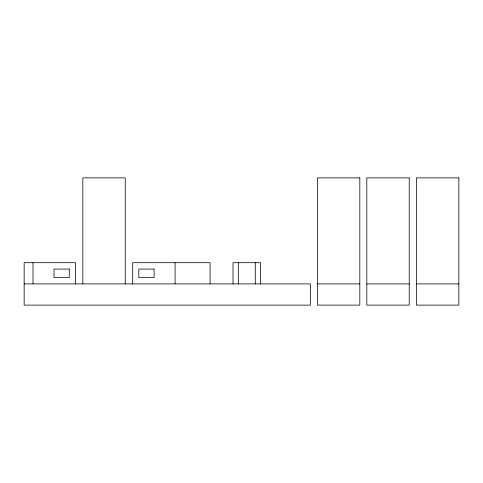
<?xml version="1.0" encoding="UTF-8"?>
<svg xmlns="http://www.w3.org/2000/svg" width="483" height="483" viewBox="0 0 483 483"><rect width="100%" height="100%" fill="white"/><g stroke="black" fill="none" stroke-linecap="round" stroke-linejoin="round"><path stroke-width="0.72" d="M24.15 283.907L310.418 283.907L310.418 305.117L24.15 305.117L24.15 262.704L75.42 262.704L75.42 283.907M317.416 283.907L359.823 283.907M366.82 283.907L409.228 283.907M416.443 283.907L458.85 283.907M260.585 283.907L260.585 262.704L233.017 262.704L233.017 283.907M255.284 262.704L255.284 283.907M238.318 262.704L238.318 283.907M210.075 283.907L210.075 262.704L132.674 262.704L132.674 283.907M175.088 262.704L175.088 283.907M125.254 283.907L125.254 177.883L82.847 177.883L82.847 283.907M33.013 262.704L33.013 283.907M359.823 177.883L317.416 177.883L317.416 305.117L359.823 305.117L359.823 177.883M409.228 177.883L366.82 177.883L366.82 305.117L409.228 305.117L409.228 177.883M458.85 177.883L416.443 177.883L416.443 305.117L458.85 305.117L458.85 177.883M69.274 269.067L54.005 269.067L54.005 277.55L69.274 277.55L69.274 269.067M154.095 269.067L138.826 269.067L138.826 277.55L154.095 277.55L154.095 269.067"/></g></svg>
